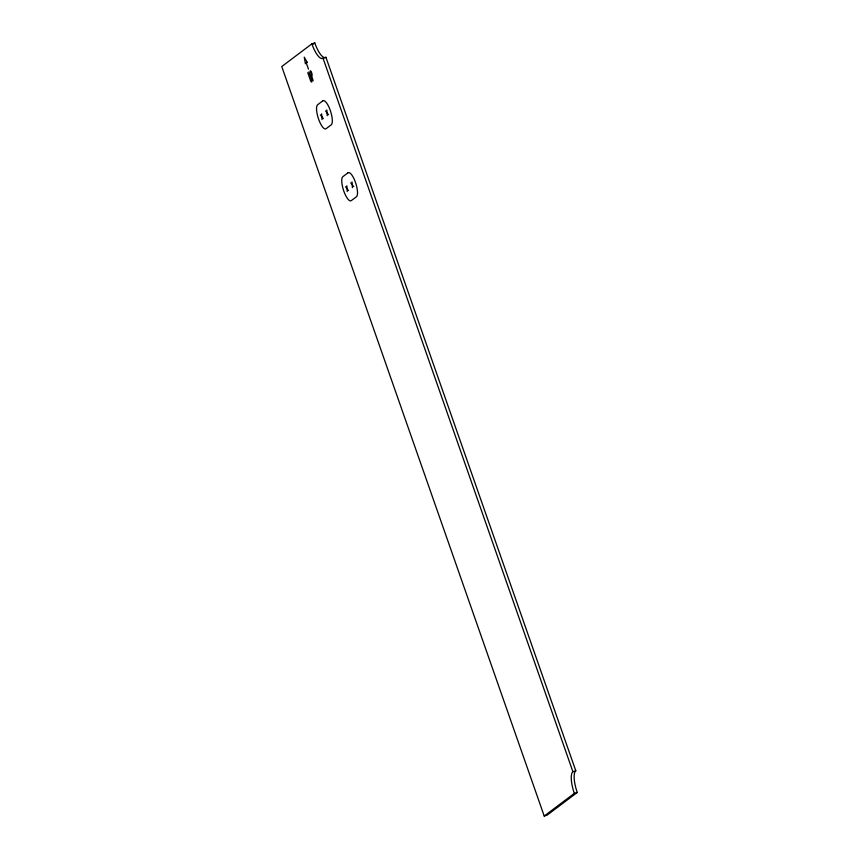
<?xml version="1.0" encoding="UTF-8"?>
<svg xmlns="http://www.w3.org/2000/svg" width="859" height="859" viewBox="0 0 859 859"><rect width="100%" height="100%" fill="white"/><g stroke="black" fill="none" stroke-linecap="round" stroke-linejoin="round"><path stroke-width="1.29" d="M311.871 43.863L281.752 66.54L544.219 816.05L547.129 815.137L577.248 792.46A19.156 5.766 72.5 0 1 575.809 770.824L325.937 57.285A19.156 5.766 72.5 0 1 314.781 42.95L311.871 43.863A19.156 5.766 72.5 0 0 323.027 58.197L572.91 771.736A19.156 5.766 72.5 0 0 574.349 793.372L544.219 816.05M312.697 44.518L314.781 42.95M311.484 75.753L311.817 75.506A2.459 0.741 72.5 0 0 311.634 72.725A2.459 0.741 72.5 0 0 310.196 70.878L313.159 80.778M323.027 58.197L325.937 57.285M572.91 771.736L575.809 770.824M574.349 793.372L577.248 792.46M325.54 110.918L328.514 114.741M320.364 114.827L323.338 118.639M350.73 182.86L353.704 186.682M345.554 186.768L348.529 190.58M306.319 63.051L308.456 69.16M308.896 71.855L311.57 79.479A2.212 0.666 72.5 0 1 311.731 81.981A2.212 0.666 72.5 0 1 310.443 80.327L307.78 72.704M352.029 181.893L352.415 187.659M346.843 185.791L347.229 191.557M326.839 109.952L327.215 115.718M321.653 113.85L322.039 119.616M307.232 62.363L305.407 63.738L304.258 57.166L307.232 62.363M322.823 100.847L317.647 104.744A12.767 3.844 72.5 0 0 318.603 119.165A12.767 3.844 72.5 0 0 326.044 128.721L331.23 124.823A12.767 3.844 72.5 0 0 330.264 110.392A12.767 3.844 72.5 0 0 322.823 100.847M348.024 172.788L342.838 176.686A12.767 3.844 72.5 0 0 343.804 191.106A12.767 3.844 72.5 0 0 351.234 200.662L356.421 196.765A12.767 3.844 72.5 0 0 355.454 182.333A12.767 3.844 72.5 0 0 348.024 172.788"/></g></svg>
